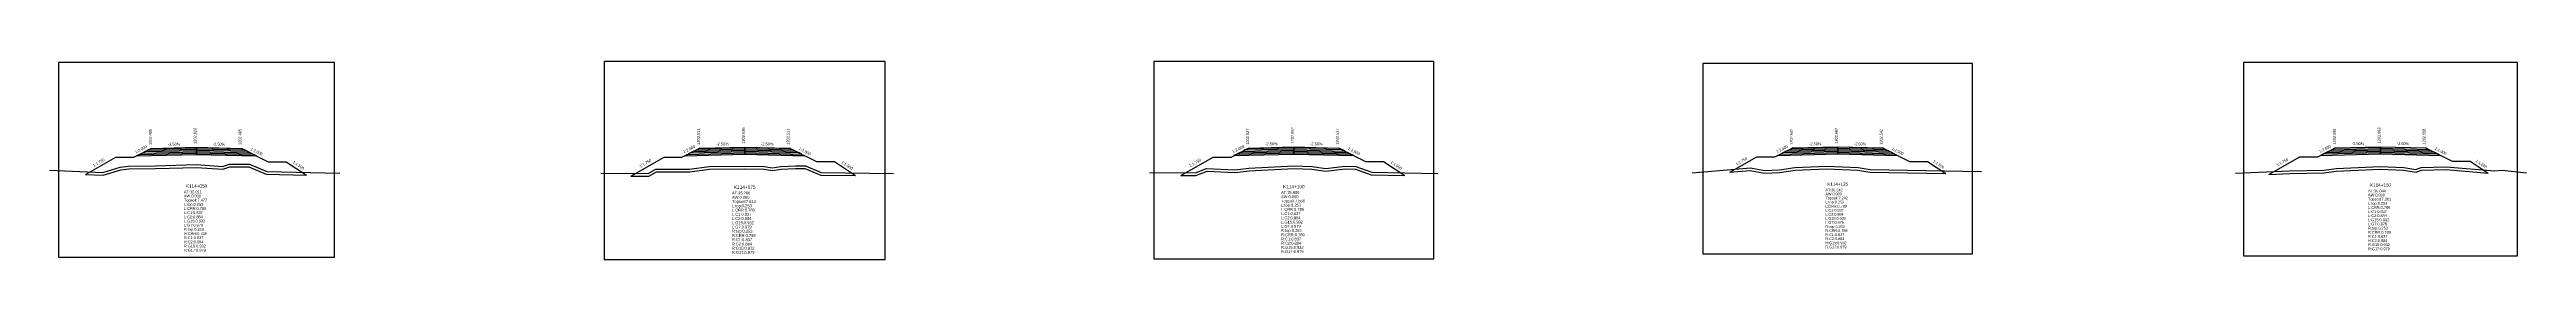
# Model space of a CAD drawing. Extents: x -7 to 78429, y 1189 to 1262.
# Drawn here: x 67426.1 to 67702.1, y 1190.1 to 1212.2 of the extents above; entities that cross this region are included whole.
import ezdxf
from ezdxf.enums import TextEntityAlignment as Align

# ---------------------------------------------------------------- set-up
doc = ezdxf.new("R2010")
doc.units = 0

msp = doc.modelspace()

# ---------------------------------------------------------------- linework, layer by layer
at = {"layer": 'A4_BORDER', "color": 7}
for points in [[(67427.055, 1190.33), (67457.819, 1190.33), (67457.819, 1212.082), (67427.055, 1212.082), (67427.055, 1190.33)], [(67487.886, 1190.065), (67519.194, 1190.065), (67519.194, 1212.202), (67487.886, 1212.202), (67487.886, 1190.065)], [(67549.139, 1190.155), (67580.335, 1190.155), (67580.335, 1212.213), (67549.139, 1212.213), (67549.139, 1190.155)], [(67610.317, 1190.718), (67640.388, 1190.718), (67640.388, 1211.98), (67610.317, 1211.98), (67610.317, 1190.718)], [(67670.586, 1190.491), (67701.125, 1190.491), (67701.125, 1212.084), (67670.586, 1212.084), (67670.586, 1190.491)]]:
    msp.add_lwpolyline(points, dxfattribs=at)
at = {"layer": 'CLEAR_GROUND', "color": 8}
for points in [[(67430.073, 1199.573), (67432.046, 1199.484), (67434, 1200.107), (67434.885, 1200.212), (67437.877, 1200.227), (67442.42, 1200.374), (67445.37, 1200.18), (67446.165, 1200.419), (67448.267, 1200.415), (67450.199, 1199.605), (67454.684, 1199.497)], [(67490.837, 1199.394), (67492.853, 1199.375), (67493.699, 1199.881), (67497.419, 1199.874), (67499.613, 1200.152), (67503.496, 1200.221), (67505.706, 1200.153), (67506.603, 1200.006), (67507.614, 1200.181), (67509.188, 1200.261), (67510.233, 1200.238), (67512.003, 1199.509), (67515.883, 1199.449)], [(67552.144, 1199.474), (67553.827, 1199.465), (67555.071, 1199.952), (67558.173, 1199.796), (67559.76, 1199.997), (67564.75, 1200.231), (67566.742, 1200.154), (67568.303, 1199.959), (67570.452, 1200.216), (67571.6, 1200.187), (67573.37, 1199.53), (67577.101, 1199.451)], [(67613.341, 1199.821), (67615.604, 1200.013), (67617.193, 1199.71), (67618.88, 1199.798), (67620.603, 1200.044), (67624.151, 1200.213), (67627.598, 1200.063), (67628.95, 1199.84), (67637.398, 1199.678)], [(67673.412, 1199.591), (67675.737, 1199.695), (67679.562, 1199.758), (67680.924, 1199.937), (67685.832, 1200.169), (67688.416, 1200.052), (67689.829, 1199.827), (67690.43, 1200.071), (67693.178, 1200.142), (67697.844, 1199.732)]]:
    msp.add_lwpolyline(points, dxfattribs=at)
at = {"layer": 'DESIGN_ROAD_TRIMMED', "color": 1}
for points in [[(67430.073, 1199.573), (67433.437, 1201.495), (67435.437, 1201.495), (67437.437, 1202.495), (67437.437, 1202.495), (67437.332, 1202.442), (67437.332, 1202.442), (67437.016, 1202.284), (67437.016, 1202.284), (67436.7, 1202.127), (67436.7, 1202.127), (67436.384, 1201.969), (67436.384, 1201.969), (67436.069, 1201.811), (67436.069, 1201.811), (67435.753, 1201.653), (67442.437, 1201.82), (67442.437, 1201.97), (67442.437, 1201.97), (67442.437, 1202.12), (67442.437, 1202.12), (67442.437, 1202.27), (67442.437, 1202.27), (67442.437, 1202.42), (67442.437, 1202.42), (67442.437, 1202.57), (67442.437, 1202.57), (67442.437, 1202.62), (67442.437, 1202.62), (67442.437, 1202.62), (67442.437, 1202.62), (67442.437, 1202.62), (67442.437, 1202.57), (67442.437, 1202.57), (67442.437, 1202.42), (67442.437, 1202.42), (67442.437, 1202.27), (67442.437, 1202.27), (67442.437, 1202.12), (67442.437, 1202.12), (67442.437, 1201.97), (67442.437, 1201.97), (67442.437, 1201.82), (67449.121, 1201.653), (67448.805, 1201.811), (67448.805, 1201.811), (67448.49, 1201.969), (67448.49, 1201.969), (67448.174, 1202.127), (67448.174, 1202.127), (67447.858, 1202.284), (67447.858, 1202.284), (67447.542, 1202.442), (67447.542, 1202.442), (67447.437, 1202.495), (67447.437, 1202.495), (67450.437, 1200.995), (67452.437, 1200.995), (67454.684, 1199.497)], [(67490.837, 1199.394), (67494.54, 1201.511), (67496.54, 1201.511), (67498.54, 1202.511), (67498.54, 1202.511), (67498.435, 1202.458), (67498.435, 1202.458), (67498.119, 1202.3), (67498.119, 1202.3), (67497.804, 1202.143), (67497.804, 1202.143), (67497.488, 1201.985), (67497.488, 1201.985), (67497.172, 1201.827), (67497.172, 1201.827), (67496.856, 1201.669), (67503.54, 1201.836), (67503.54, 1201.986), (67503.54, 1201.986), (67503.54, 1202.136), (67503.54, 1202.136), (67503.54, 1202.286), (67503.54, 1202.286), (67503.54, 1202.436), (67503.54, 1202.436), (67503.54, 1202.586), (67503.54, 1202.586), (67503.54, 1202.636), (67503.54, 1202.636), (67503.54, 1202.636), (67503.54, 1202.636), (67503.54, 1202.636), (67503.54, 1202.586), (67503.54, 1202.586), (67503.54, 1202.436), (67503.54, 1202.436), (67503.54, 1202.286), (67503.54, 1202.286), (67503.54, 1202.136), (67503.54, 1202.136), (67503.54, 1201.986), (67503.54, 1201.986), (67503.54, 1201.836), (67510.225, 1201.669), (67509.909, 1201.827), (67509.909, 1201.827), (67509.593, 1201.985), (67509.593, 1201.985), (67509.277, 1202.143), (67509.277, 1202.143), (67508.961, 1202.3), (67508.961, 1202.3), (67508.646, 1202.458), (67508.646, 1202.458), (67508.54, 1202.511), (67508.54, 1202.511), (67511.54, 1201.011), (67513.54, 1201.011), (67515.883, 1199.449)], [(67552.144, 1199.474), (67555.737, 1201.527), (67557.737, 1201.527), (67559.737, 1202.527), (67559.737, 1202.527), (67559.632, 1202.474), (67559.632, 1202.474), (67559.316, 1202.316), (67559.316, 1202.316), (67559, 1202.159), (67559, 1202.159), (67558.684, 1202.001), (67558.684, 1202.001), (67558.369, 1201.843), (67558.369, 1201.843), (67558.053, 1201.685), (67564.737, 1201.852), (67564.737, 1202.002), (67564.737, 1202.002), (67564.737, 1202.152), (67564.737, 1202.152), (67564.737, 1202.302), (67564.737, 1202.302), (67564.737, 1202.452), (67564.737, 1202.452), (67564.737, 1202.602), (67564.737, 1202.602), (67564.737, 1202.652), (67564.737, 1202.652), (67564.737, 1202.652), (67564.737, 1202.652), (67564.737, 1202.652), (67564.737, 1202.602), (67564.737, 1202.602), (67564.737, 1202.452), (67564.737, 1202.452), (67564.737, 1202.302), (67564.737, 1202.302), (67564.737, 1202.152), (67564.737, 1202.152), (67564.737, 1202.002), (67564.737, 1202.002), (67564.737, 1201.852), (67571.421, 1201.685), (67571.106, 1201.843), (67571.106, 1201.843), (67570.79, 1202.001), (67570.79, 1202.001), (67570.474, 1202.159), (67570.474, 1202.159), (67570.158, 1202.316), (67570.158, 1202.316), (67569.842, 1202.474), (67569.842, 1202.474), (67569.737, 1202.527), (67569.737, 1202.527), (67572.737, 1201.027), (67574.737, 1201.027), (67577.101, 1199.451)], [(67613.341, 1199.821), (67616.353, 1201.542), (67618.353, 1201.542), (67620.353, 1202.542), (67620.353, 1202.542), (67620.247, 1202.489), (67620.247, 1202.489), (67619.931, 1202.331), (67619.931, 1202.331), (67619.616, 1202.174), (67619.616, 1202.174), (67619.3, 1202.016), (67619.3, 1202.016), (67618.984, 1201.858), (67618.984, 1201.858), (67618.668, 1201.7), (67625.353, 1201.867), (67625.353, 1202.017), (67625.353, 1202.017), (67625.353, 1202.167), (67625.353, 1202.167), (67625.353, 1202.317), (67625.353, 1202.317), (67625.353, 1202.467), (67625.353, 1202.467), (67625.353, 1202.617), (67625.353, 1202.617), (67625.353, 1202.667), (67625.353, 1202.667), (67625.353, 1202.667), (67625.353, 1202.667), (67625.353, 1202.667), (67625.353, 1202.617), (67625.353, 1202.617), (67625.353, 1202.467), (67625.353, 1202.467), (67625.353, 1202.317), (67625.353, 1202.317), (67625.353, 1202.167), (67625.353, 1202.167), (67625.353, 1202.017), (67625.353, 1202.017), (67625.353, 1201.867), (67632.037, 1201.7), (67631.721, 1201.858), (67631.721, 1201.858), (67631.405, 1202.016), (67631.405, 1202.016), (67631.089, 1202.174), (67631.089, 1202.174), (67630.774, 1202.331), (67630.774, 1202.331), (67630.458, 1202.489), (67630.458, 1202.489), (67630.353, 1202.542), (67630.353, 1202.542), (67633.353, 1201.042), (67635.353, 1201.042), (67637.398, 1199.678)], [(67673.412, 1199.591), (67676.855, 1201.558), (67678.855, 1201.558), (67680.855, 1202.558), (67680.855, 1202.558), (67680.75, 1202.505), (67680.75, 1202.505), (67680.434, 1202.347), (67680.434, 1202.347), (67680.118, 1202.19), (67680.118, 1202.19), (67679.802, 1202.032), (67679.802, 1202.032), (67679.487, 1201.874), (67679.487, 1201.874), (67679.171, 1201.716), (67685.855, 1201.883), (67685.855, 1202.033), (67685.855, 1202.033), (67685.855, 1202.183), (67685.855, 1202.183), (67685.855, 1202.333), (67685.855, 1202.333), (67685.855, 1202.483), (67685.855, 1202.483), (67685.855, 1202.633), (67685.855, 1202.633), (67685.855, 1202.683), (67685.855, 1202.683), (67685.855, 1202.683), (67685.855, 1202.683), (67685.855, 1202.683), (67685.855, 1202.633), (67685.855, 1202.633), (67685.855, 1202.483), (67685.855, 1202.483), (67685.855, 1202.333), (67685.855, 1202.333), (67685.855, 1202.183), (67685.855, 1202.183), (67685.855, 1202.033), (67685.855, 1202.033), (67685.855, 1201.883), (67692.539, 1201.716), (67692.224, 1201.874), (67692.224, 1201.874), (67691.908, 1202.032), (67691.908, 1202.032), (67691.592, 1202.19), (67691.592, 1202.19), (67691.276, 1202.347), (67691.276, 1202.347), (67690.96, 1202.505), (67690.96, 1202.505), (67690.855, 1202.558), (67690.855, 1202.558), (67693.855, 1201.058), (67695.855, 1201.058), (67697.844, 1199.732)]]:
    msp.add_lwpolyline(points, dxfattribs=at)
at = {"layer": 'FINISHED_ROAD', "color": 2}
for points in [[(67433.437, 1201.495), (67435.437, 1201.495), (67437.437, 1202.495), (67437.437, 1202.495), (67442.437, 1202.62), (67447.437, 1202.495), (67447.437, 1202.495), (67450.437, 1200.995), (67452.437, 1200.995)], [(67494.54, 1201.511), (67496.54, 1201.511), (67498.54, 1202.511), (67498.54, 1202.511), (67503.54, 1202.636), (67508.54, 1202.511), (67508.54, 1202.511), (67511.54, 1201.011), (67513.54, 1201.011)], [(67555.737, 1201.527), (67557.737, 1201.527), (67559.737, 1202.527), (67559.737, 1202.527), (67564.737, 1202.652), (67569.737, 1202.527), (67569.737, 1202.527), (67572.737, 1201.027), (67574.737, 1201.027)], [(67616.353, 1201.542), (67618.353, 1201.542), (67620.353, 1202.542), (67620.353, 1202.542), (67625.353, 1202.667), (67630.353, 1202.542), (67630.353, 1202.542), (67633.353, 1201.042), (67635.353, 1201.042)], [(67676.855, 1201.558), (67678.855, 1201.558), (67680.855, 1202.558), (67680.855, 1202.558), (67685.855, 1202.683), (67690.855, 1202.558), (67690.855, 1202.558), (67693.855, 1201.058), (67695.855, 1201.058)]]:
    msp.add_lwpolyline(points, dxfattribs=at)
at = {"layer": 'LAYER_0', "color": 4}
for points in [[(67437.437, 1202.495), (67437.332, 1202.442), (67442.437, 1202.57), (67442.437, 1202.62)], [(67498.54, 1202.511), (67498.435, 1202.458), (67503.54, 1202.586), (67503.54, 1202.636)], [(67559.737, 1202.527), (67559.632, 1202.474), (67564.737, 1202.602), (67564.737, 1202.652)], [(67620.353, 1202.542), (67620.247, 1202.489), (67625.353, 1202.617), (67625.353, 1202.667)], [(67680.855, 1202.558), (67680.75, 1202.505), (67685.855, 1202.633), (67685.855, 1202.683)]]:
    msp.add_lwpolyline(points, dxfattribs=at)
at = {"layer": 'LAYER_1', "color": 4}
for points in [[(67437.332, 1202.442), (67437.016, 1202.284), (67442.437, 1202.42), (67442.437, 1202.57)], [(67498.435, 1202.458), (67498.119, 1202.3), (67503.54, 1202.436), (67503.54, 1202.586)], [(67559.632, 1202.474), (67559.316, 1202.316), (67564.737, 1202.452), (67564.737, 1202.602)], [(67620.247, 1202.489), (67619.931, 1202.331), (67625.353, 1202.467), (67625.353, 1202.617)], [(67680.75, 1202.505), (67680.434, 1202.347), (67685.855, 1202.483), (67685.855, 1202.633)]]:
    msp.add_lwpolyline(points, dxfattribs=at)
at = {"layer": 'LAYER_10', "color": 6}
for points in [[(67448.49, 1201.969), (67448.805, 1201.811), (67442.437, 1201.97), (67442.437, 1202.12)], [(67509.593, 1201.985), (67509.909, 1201.827), (67503.54, 1201.986), (67503.54, 1202.136)], [(67570.79, 1202.001), (67571.106, 1201.843), (67564.737, 1202.002), (67564.737, 1202.152)], [(67631.405, 1202.016), (67631.721, 1201.858), (67625.353, 1202.017), (67625.353, 1202.167)], [(67691.908, 1202.032), (67692.224, 1201.874), (67685.855, 1202.033), (67685.855, 1202.183)]]:
    msp.add_lwpolyline(points, dxfattribs=at)
at = {"layer": 'LAYER_11', "color": 6}
for points in [[(67448.805, 1201.811), (67449.121, 1201.653), (67442.437, 1201.82), (67442.437, 1201.97)], [(67509.909, 1201.827), (67510.225, 1201.669), (67503.54, 1201.836), (67503.54, 1201.986)], [(67571.106, 1201.843), (67571.421, 1201.685), (67564.737, 1201.852), (67564.737, 1202.002)], [(67631.721, 1201.858), (67632.037, 1201.7), (67625.353, 1201.867), (67625.353, 1202.017)], [(67692.224, 1201.874), (67692.539, 1201.716), (67685.855, 1201.883), (67685.855, 1202.033)]]:
    msp.add_lwpolyline(points, dxfattribs=at)
at = {"layer": 'LAYER_2', "color": 4}
for points in [[(67437.016, 1202.284), (67436.7, 1202.127), (67442.437, 1202.27), (67442.437, 1202.42)], [(67498.119, 1202.3), (67497.804, 1202.143), (67503.54, 1202.286), (67503.54, 1202.436)], [(67559.316, 1202.316), (67559, 1202.159), (67564.737, 1202.302), (67564.737, 1202.452)], [(67619.931, 1202.331), (67619.616, 1202.174), (67625.353, 1202.317), (67625.353, 1202.467)], [(67680.434, 1202.347), (67680.118, 1202.19), (67685.855, 1202.333), (67685.855, 1202.483)]]:
    msp.add_lwpolyline(points, dxfattribs=at)
at = {"layer": 'LAYER_3', "color": 4}
for points in [[(67436.7, 1202.127), (67436.384, 1201.969), (67442.437, 1202.12), (67442.437, 1202.27)], [(67497.804, 1202.143), (67497.488, 1201.985), (67503.54, 1202.136), (67503.54, 1202.286)], [(67559, 1202.159), (67558.684, 1202.001), (67564.737, 1202.152), (67564.737, 1202.302)], [(67619.616, 1202.174), (67619.3, 1202.016), (67625.353, 1202.167), (67625.353, 1202.317)], [(67680.118, 1202.19), (67679.802, 1202.032), (67685.855, 1202.183), (67685.855, 1202.333)]]:
    msp.add_lwpolyline(points, dxfattribs=at)
at = {"layer": 'LAYER_4', "color": 4}
for points in [[(67436.384, 1201.969), (67436.069, 1201.811), (67442.437, 1201.97), (67442.437, 1202.12)], [(67497.488, 1201.985), (67497.172, 1201.827), (67503.54, 1201.986), (67503.54, 1202.136)], [(67558.684, 1202.001), (67558.369, 1201.843), (67564.737, 1202.002), (67564.737, 1202.152)], [(67619.3, 1202.016), (67618.984, 1201.858), (67625.353, 1202.017), (67625.353, 1202.167)], [(67679.802, 1202.032), (67679.487, 1201.874), (67685.855, 1202.033), (67685.855, 1202.183)]]:
    msp.add_lwpolyline(points, dxfattribs=at)
at = {"layer": 'LAYER_5', "color": 4}
for points in [[(67436.069, 1201.811), (67435.753, 1201.653), (67442.437, 1201.82), (67442.437, 1201.97)], [(67497.172, 1201.827), (67496.856, 1201.669), (67503.54, 1201.836), (67503.54, 1201.986)], [(67558.369, 1201.843), (67558.053, 1201.685), (67564.737, 1201.852), (67564.737, 1202.002)], [(67618.984, 1201.858), (67618.668, 1201.7), (67625.353, 1201.867), (67625.353, 1202.017)], [(67679.487, 1201.874), (67679.171, 1201.716), (67685.855, 1201.883), (67685.855, 1202.033)]]:
    msp.add_lwpolyline(points, dxfattribs=at)
at = {"layer": 'LAYER_6', "color": 6}
for points in [[(67447.437, 1202.495), (67447.542, 1202.442), (67442.437, 1202.57), (67442.437, 1202.62)], [(67508.54, 1202.511), (67508.646, 1202.458), (67503.54, 1202.586), (67503.54, 1202.636)], [(67569.737, 1202.527), (67569.842, 1202.474), (67564.737, 1202.602), (67564.737, 1202.652)], [(67630.353, 1202.542), (67630.458, 1202.489), (67625.353, 1202.617), (67625.353, 1202.667)], [(67690.855, 1202.558), (67690.96, 1202.505), (67685.855, 1202.633), (67685.855, 1202.683)]]:
    msp.add_lwpolyline(points, dxfattribs=at)
at = {"layer": 'LAYER_7', "color": 6}
for points in [[(67447.542, 1202.442), (67447.858, 1202.284), (67442.437, 1202.42), (67442.437, 1202.57)], [(67508.646, 1202.458), (67508.961, 1202.3), (67503.54, 1202.436), (67503.54, 1202.586)], [(67569.842, 1202.474), (67570.158, 1202.316), (67564.737, 1202.452), (67564.737, 1202.602)], [(67630.458, 1202.489), (67630.774, 1202.331), (67625.353, 1202.467), (67625.353, 1202.617)], [(67690.96, 1202.505), (67691.276, 1202.347), (67685.855, 1202.483), (67685.855, 1202.633)]]:
    msp.add_lwpolyline(points, dxfattribs=at)
at = {"layer": 'LAYER_8', "color": 6}
for points in [[(67447.858, 1202.284), (67448.174, 1202.127), (67442.437, 1202.27), (67442.437, 1202.42)], [(67508.961, 1202.3), (67509.277, 1202.143), (67503.54, 1202.286), (67503.54, 1202.436)], [(67570.158, 1202.316), (67570.474, 1202.159), (67564.737, 1202.302), (67564.737, 1202.452)], [(67630.774, 1202.331), (67631.089, 1202.174), (67625.353, 1202.317), (67625.353, 1202.467)], [(67691.276, 1202.347), (67691.592, 1202.19), (67685.855, 1202.333), (67685.855, 1202.483)]]:
    msp.add_lwpolyline(points, dxfattribs=at)
at = {"layer": 'LAYER_9', "color": 6}
for points in [[(67448.174, 1202.127), (67448.49, 1201.969), (67442.437, 1202.12), (67442.437, 1202.27)], [(67509.277, 1202.143), (67509.593, 1201.985), (67503.54, 1202.136), (67503.54, 1202.286)], [(67570.474, 1202.159), (67570.79, 1202.001), (67564.737, 1202.152), (67564.737, 1202.302)], [(67631.089, 1202.174), (67631.405, 1202.016), (67625.353, 1202.167), (67625.353, 1202.317)], [(67691.592, 1202.19), (67691.908, 1202.032), (67685.855, 1202.183), (67685.855, 1202.333)]]:
    msp.add_lwpolyline(points, dxfattribs=at)
at = {"layer": 'NATURAL_GROUND', "color": 3}
for points in [[(67426.055, 1200.055), (67432.006, 1199.786), (67433.936, 1200.401), (67434.866, 1200.512), (67437.871, 1200.527), (67442.425, 1200.675), (67445.336, 1200.483), (67446.121, 1200.719), (67448.328, 1200.715), (67450.263, 1199.903), (67458.426, 1199.707)], [(67487.49, 1199.727), (67492.771, 1199.676), (67493.616, 1200.181), (67497.4, 1200.174), (67499.591, 1200.452), (67503.498, 1200.521), (67505.735, 1200.452), (67506.601, 1200.31), (67507.58, 1200.48), (67509.183, 1200.561), (67510.295, 1200.536), (67512.064, 1199.808), (67520.104, 1199.685)], [(67548.667, 1199.792), (67553.771, 1199.766), (67555.022, 1200.255), (67558.161, 1200.097), (67559.734, 1200.296), (67564.749, 1200.532), (67566.766, 1200.453), (67568.304, 1200.261), (67570.438, 1200.516), (67571.657, 1200.485), (67573.427, 1199.829), (67580.771, 1199.673)], [(67609.121, 1199.764), (67615.62, 1200.315), (67617.214, 1200.012), (67618.851, 1200.097), (67620.575, 1200.343), (67624.151, 1200.513), (67627.63, 1200.362), (67628.978, 1200.139), (67641.372, 1199.903)], [(67669.692, 1199.724), (67675.728, 1199.995), (67679.54, 1200.058), (67680.897, 1200.236), (67685.832, 1200.47), (67688.446, 1200.351), (67689.793, 1200.136), (67690.368, 1200.37), (67693.187, 1200.442), (67698.549, 1199.972), (67699.42, 1200.046), (67702.121, 1199.756)]]:
    msp.add_lwpolyline(points, dxfattribs=at)
at = {"layer": 'STRUCTURE_LEFT', "color": 4}
for points in [[(67437.437, 1202.495), (67437.332, 1202.442), (67437.332, 1202.442), (67437.016, 1202.284), (67437.016, 1202.284), (67436.7, 1202.127), (67436.7, 1202.127), (67436.384, 1201.969), (67436.384, 1201.969), (67436.069, 1201.811), (67436.069, 1201.811), (67435.753, 1201.653), (67442.437, 1201.82), (67442.437, 1201.97), (67442.437, 1201.97), (67442.437, 1202.12), (67442.437, 1202.12), (67442.437, 1202.27), (67442.437, 1202.27), (67442.437, 1202.42), (67442.437, 1202.42), (67442.437, 1202.57), (67442.437, 1202.57), (67442.437, 1202.62), (67442.437, 1202.62)], [(67498.54, 1202.511), (67498.435, 1202.458), (67498.435, 1202.458), (67498.119, 1202.3), (67498.119, 1202.3), (67497.804, 1202.143), (67497.804, 1202.143), (67497.488, 1201.985), (67497.488, 1201.985), (67497.172, 1201.827), (67497.172, 1201.827), (67496.856, 1201.669), (67503.54, 1201.836), (67503.54, 1201.986), (67503.54, 1201.986), (67503.54, 1202.136), (67503.54, 1202.136), (67503.54, 1202.286), (67503.54, 1202.286), (67503.54, 1202.436), (67503.54, 1202.436), (67503.54, 1202.586), (67503.54, 1202.586), (67503.54, 1202.636), (67503.54, 1202.636)], [(67559.737, 1202.527), (67559.632, 1202.474), (67559.632, 1202.474), (67559.316, 1202.316), (67559.316, 1202.316), (67559, 1202.159), (67559, 1202.159), (67558.684, 1202.001), (67558.684, 1202.001), (67558.369, 1201.843), (67558.369, 1201.843), (67558.053, 1201.685), (67564.737, 1201.852), (67564.737, 1202.002), (67564.737, 1202.002), (67564.737, 1202.152), (67564.737, 1202.152), (67564.737, 1202.302), (67564.737, 1202.302), (67564.737, 1202.452), (67564.737, 1202.452), (67564.737, 1202.602), (67564.737, 1202.602), (67564.737, 1202.652), (67564.737, 1202.652)], [(67620.353, 1202.542), (67620.247, 1202.489), (67620.247, 1202.489), (67619.931, 1202.331), (67619.931, 1202.331), (67619.616, 1202.174), (67619.616, 1202.174), (67619.3, 1202.016), (67619.3, 1202.016), (67618.984, 1201.858), (67618.984, 1201.858), (67618.668, 1201.7), (67625.353, 1201.867), (67625.353, 1202.017), (67625.353, 1202.017), (67625.353, 1202.167), (67625.353, 1202.167), (67625.353, 1202.317), (67625.353, 1202.317), (67625.353, 1202.467), (67625.353, 1202.467), (67625.353, 1202.617), (67625.353, 1202.617), (67625.353, 1202.667), (67625.353, 1202.667)], [(67680.855, 1202.558), (67680.75, 1202.505), (67680.75, 1202.505), (67680.434, 1202.347), (67680.434, 1202.347), (67680.118, 1202.19), (67680.118, 1202.19), (67679.802, 1202.032), (67679.802, 1202.032), (67679.487, 1201.874), (67679.487, 1201.874), (67679.171, 1201.716), (67685.855, 1201.883), (67685.855, 1202.033), (67685.855, 1202.033), (67685.855, 1202.183), (67685.855, 1202.183), (67685.855, 1202.333), (67685.855, 1202.333), (67685.855, 1202.483), (67685.855, 1202.483), (67685.855, 1202.633), (67685.855, 1202.633), (67685.855, 1202.683), (67685.855, 1202.683)]]:
    msp.add_lwpolyline(points, dxfattribs=at)
at = {"layer": 'STRUCTURE_RIGHT', "color": 6}
for points in [[(67442.437, 1202.62), (67442.437, 1202.62), (67442.437, 1202.57), (67442.437, 1202.57), (67442.437, 1202.42), (67442.437, 1202.42), (67442.437, 1202.27), (67442.437, 1202.27), (67442.437, 1202.12), (67442.437, 1202.12), (67442.437, 1201.97), (67442.437, 1201.97), (67442.437, 1201.82), (67449.121, 1201.653), (67448.805, 1201.811), (67448.805, 1201.811), (67448.49, 1201.969), (67448.49, 1201.969), (67448.174, 1202.127), (67448.174, 1202.127), (67447.858, 1202.284), (67447.858, 1202.284), (67447.542, 1202.442), (67447.542, 1202.442), (67447.437, 1202.495)], [(67503.54, 1202.636), (67503.54, 1202.636), (67503.54, 1202.586), (67503.54, 1202.586), (67503.54, 1202.436), (67503.54, 1202.436), (67503.54, 1202.286), (67503.54, 1202.286), (67503.54, 1202.136), (67503.54, 1202.136), (67503.54, 1201.986), (67503.54, 1201.986), (67503.54, 1201.836), (67510.225, 1201.669), (67509.909, 1201.827), (67509.909, 1201.827), (67509.593, 1201.985), (67509.593, 1201.985), (67509.277, 1202.143), (67509.277, 1202.143), (67508.961, 1202.3), (67508.961, 1202.3), (67508.646, 1202.458), (67508.646, 1202.458), (67508.54, 1202.511)], [(67564.737, 1202.652), (67564.737, 1202.652), (67564.737, 1202.602), (67564.737, 1202.602), (67564.737, 1202.452), (67564.737, 1202.452), (67564.737, 1202.302), (67564.737, 1202.302), (67564.737, 1202.152), (67564.737, 1202.152), (67564.737, 1202.002), (67564.737, 1202.002), (67564.737, 1201.852), (67571.421, 1201.685), (67571.106, 1201.843), (67571.106, 1201.843), (67570.79, 1202.001), (67570.79, 1202.001), (67570.474, 1202.159), (67570.474, 1202.159), (67570.158, 1202.316), (67570.158, 1202.316), (67569.842, 1202.474), (67569.842, 1202.474), (67569.737, 1202.527)], [(67625.353, 1202.667), (67625.353, 1202.667), (67625.353, 1202.617), (67625.353, 1202.617), (67625.353, 1202.467), (67625.353, 1202.467), (67625.353, 1202.317), (67625.353, 1202.317), (67625.353, 1202.167), (67625.353, 1202.167), (67625.353, 1202.017), (67625.353, 1202.017), (67625.353, 1201.867), (67632.037, 1201.7), (67631.721, 1201.858), (67631.721, 1201.858), (67631.405, 1202.016), (67631.405, 1202.016), (67631.089, 1202.174), (67631.089, 1202.174), (67630.774, 1202.331), (67630.774, 1202.331), (67630.458, 1202.489), (67630.458, 1202.489), (67630.353, 1202.542)], [(67685.855, 1202.683), (67685.855, 1202.683), (67685.855, 1202.633), (67685.855, 1202.633), (67685.855, 1202.483), (67685.855, 1202.483), (67685.855, 1202.333), (67685.855, 1202.333), (67685.855, 1202.183), (67685.855, 1202.183), (67685.855, 1202.033), (67685.855, 1202.033), (67685.855, 1201.883), (67692.539, 1201.716), (67692.224, 1201.874), (67692.224, 1201.874), (67691.908, 1202.032), (67691.908, 1202.032), (67691.592, 1202.19), (67691.592, 1202.19), (67691.276, 1202.347), (67691.276, 1202.347), (67690.96, 1202.505), (67690.96, 1202.505), (67690.855, 1202.558)]]:
    msp.add_lwpolyline(points, dxfattribs=at)

# ---------------------------------------------------------------- texts
at = {"layer": 'INFO_TEXT'}
for s, height, p in [('AT:32.011', 0.31, (67441.039, 1197.477)), ('AW:0.000', 0.31, (67441.039, 1197.011)), ('Topsoil:7.477', 0.31, (67441.039, 1196.545)), ('L:top:0.253', 0.31, (67441.039, 1196.079)), ('L:CRR:0.789', 0.31, (67441.039, 1195.613)), ('L:C1:0.837', 0.31, (67441.039, 1195.147)), ('AT:35.266', 0.32, (67502.117, 1197.339)), ('AW:0.000', 0.32, (67502.117, 1196.865)), ('Topsoil:7.614', 0.32, (67502.117, 1196.39)), ('L:top:0.253', 0.32, (67502.117, 1195.916)), ('L:CRR:0.789', 0.32, (67502.117, 1195.441)), ('AT:35.906', 0.32, (67563.319, 1197.403)), ('AW:0.000', 0.32, (67563.319, 1196.93)), ('Topsoil:7.566', 0.32, (67563.319, 1196.457)), ('L:top:0.253', 0.32, (67563.319, 1195.985)), ('L:CRR:0.789', 0.32, (67563.319, 1195.512)), ('AT:36.242', 0.3, (67623.986, 1197.704)), ('AW:0.000', 0.3, (67623.986, 1197.248)), ('Topsoil:7.242', 0.3, (67623.986, 1196.793)), ('L:top:0.253', 0.3, (67623.986, 1196.337)), ('L:CRR:0.789', 0.3, (67623.986, 1195.882)), ('L:C1:0.837', 0.3, (67623.986, 1195.426)), ('AT:36.044', 0.31, (67684.467, 1197.585)), ('AW:0.000', 0.31, (67684.467, 1197.123)), ('Topsoil:7.361', 0.31, (67684.467, 1196.66)), ('L:top:0.253', 0.31, (67684.467, 1196.197)), ('L:CRR:0.789', 0.31, (67684.467, 1195.735)), ('L:C1:0.837', 0.31, (67684.467, 1195.272)), ('L:C2:0.884', 0.31, (67441.039, 1194.681)), ('L:G15:0.932', 0.31, (67441.039, 1194.215)), ('L:G7:0.979', 0.31, (67441.039, 1193.748)), ('R:top:0.253', 0.31, (67441.039, 1193.282)), ('R:CRR:0.789', 0.31, (67441.039, 1192.816)), ('R:C1:0.837', 0.31, (67441.039, 1192.35)), ('L:C1:0.837', 0.32, (67502.117, 1194.967)), ('L:C2:0.884', 0.32, (67502.117, 1194.493)), ('L:G15:0.932', 0.32, (67502.117, 1194.018)), ('L:G7:0.979', 0.32, (67502.117, 1193.544)), ('R:top:0.253', 0.32, (67502.117, 1193.07)), ('R:CRR:0.789', 0.32, (67502.117, 1192.595)), ('L:C1:0.837', 0.32, (67563.319, 1195.039)), ('L:C2:0.884', 0.32, (67563.319, 1194.567)), ('L:G15:0.932', 0.32, (67563.319, 1194.094)), ('L:G7:0.979', 0.32, (67563.319, 1193.621)), ('R:top:0.253', 0.32, (67563.319, 1193.149)), ('R:CRR:0.789', 0.32, (67563.319, 1192.676)), ('L:C2:0.884', 0.3, (67623.986, 1194.97)), ('L:G15:0.932', 0.3, (67623.986, 1194.515)), ('L:G7:0.979', 0.3, (67623.986, 1194.059)), ('R:top:0.253', 0.3, (67623.986, 1193.603)), ('R:CRR:0.789', 0.3, (67623.986, 1193.148)), ('R:C1:0.837', 0.3, (67623.986, 1192.692)), ('L:C2:0.884', 0.31, (67684.467, 1194.809)), ('L:G15:0.932', 0.31, (67684.467, 1194.346)), ('L:G7:0.979', 0.31, (67684.467, 1193.884)), ('R:top:0.253', 0.31, (67684.467, 1193.421)), ('R:CRR:0.789', 0.31, (67684.467, 1192.958)), ('R:C1:0.837', 0.31, (67684.467, 1192.496)), ('R:C2:0.884', 0.31, (67441.039, 1191.884)), ('R:G15:0.932', 0.31, (67441.039, 1191.418)), ('R:G17:0.979', 0.31, (67441.039, 1190.952)), ('R:C1:0.837', 0.32, (67502.117, 1192.121)), ('R:C2:0.884', 0.32, (67502.117, 1191.647)), ('R:G15:0.932', 0.32, (67502.117, 1191.172)), ('R:G17:0.979', 0.32, (67502.117, 1190.698)), ('R:C1:0.837', 0.32, (67563.319, 1192.203)), ('R:C2:0.884', 0.32, (67563.319, 1191.731)), ('R:G15:0.932', 0.32, (67563.319, 1191.258)), ('R:G17:0.979', 0.32, (67563.319, 1190.785)), ('R:C2:0.884', 0.3, (67623.986, 1192.237)), ('R:G15:0.932', 0.3, (67623.986, 1191.781)), ('R:G17:0.979', 0.3, (67623.986, 1191.325)), ('R:C2:0.884', 0.31, (67684.467, 1192.033)), ('R:G15:0.932', 0.31, (67684.467, 1191.57)), ('R:G17:0.979', 0.31, (67684.467, 1191.107))]:
    msp.add_text(s, height=height, dxfattribs=at).set_placement(p)
at = {"layer": 'LEFT_TEXT_H'}
for s, height, p in [('1202.495', 0.311, (67437.437, 1202.868)), ('1202.511', 0.316, (67498.54, 1202.89)), ('1202.527', 0.315, (67559.737, 1202.905)), ('1202.542', 0.304, (67620.353, 1202.907)), ('1202.558', 0.308, (67680.855, 1202.928))]:
    msp.add_text(s, height=height, rotation=90, dxfattribs=at).set_placement(p)
at = {"layer": 'POINT_TEXT_H'}
for s, height, p in [('1202.620', 0.311, (67442.437, 1202.993)), ('1202.636', 0.316, (67503.54, 1203.015)), ('1202.652', 0.315, (67564.737, 1203.03)), ('1202.667', 0.304, (67625.353, 1203.032)), ('1202.683', 0.308, (67685.855, 1203.053))]:
    msp.add_text(s, height=height, rotation=90, dxfattribs=at).set_placement(p)
at = {"layer": 'RIGHT_TEXT_H'}
for s, height, p in [('1202.495', 0.311, (67447.437, 1202.868)), ('1202.511', 0.316, (67508.54, 1202.89)), ('1202.527', 0.315, (67569.737, 1202.905)), ('1202.542', 0.304, (67630.353, 1202.907)), ('1202.558', 0.308, (67690.855, 1202.928))]:
    msp.add_text(s, height=height, rotation=90, dxfattribs=at).set_placement(p)
at = {"layer": 'SLOPE_left'}
for s, height, rotation, p in [('1:1.750', 0.311, 29.745, (67431.663, 1200.696)), ('1:2.000', 0.311, 26.565, (67436.354, 1202.162)), ('1:1.750', 0.316, 29.745, (67492.594, 1200.617)), ('1:2.000', 0.316, 26.565, (67497.456, 1202.181)), ('1:1.750', 0.315, 29.745, (67553.847, 1200.665)), ('1:2.000', 0.315, 26.565, (67558.653, 1202.196)), ('1:1.750', 0.304, 29.745, (67614.756, 1200.84)), ('1:2.000', 0.304, 26.565, (67619.271, 1202.205)), ('1:1.750', 0.308, 29.745, (67675.042, 1200.735)), ('1:2.000', 0.308, 26.565, (67679.772, 1202.224))]:
    msp.add_text(s, height=height, rotation=rotation, dxfattribs=at).set_placement(p, align=Align.BOTTOM_CENTER)
at = {"layer": 'SLOPE_right'}
for s, height, rotation, p in [('1:2.000', 0.311, -26.565, (67449.02, 1201.912)), ('1:1.500', 0.311, -33.69, (67453.664, 1200.401)), ('1:2.000', 0.316, -26.565, (67510.125, 1201.931)), ('1:1.500', 0.316, -33.69, (67514.817, 1200.388)), ('1:2.000', 0.315, -26.565, (67571.322, 1201.946)), ('1:1.500', 0.315, -33.69, (67576.024, 1200.396)), ('1:2.000', 0.304, -26.565, (67631.934, 1201.955)), ('1:1.500', 0.304, -33.69, (67636.476, 1200.512)), ('1:2.000', 0.308, -26.565, (67692.438, 1201.974)), ('1:1.500', 0.308, -33.69, (67696.952, 1200.549))]:
    msp.add_text(s, height=height, rotation=rotation, dxfattribs=at).set_placement(p, align=Align.BOTTOM_CENTER)
at = {"layer": 'SLOPE_TEXT'}
for height, p in [(0.311, (67439.937, 1202.806)), (0.311, (67444.937, 1202.806)), (0.316, (67501.04, 1202.826)), (0.316, (67506.04, 1202.826)), (0.315, (67562.237, 1202.842)), (0.315, (67567.237, 1202.842)), (0.304, (67622.853, 1202.848)), (0.304, (67627.853, 1202.848)), (0.308, (67683.355, 1202.867)), (0.308, (67688.355, 1202.867))]:
    msp.add_text('-2.50%', height=height, dxfattribs=at).set_placement(p, align=Align.CENTER)
at = {"layer": 'STATION_TITLE'}
for s, height, p in [('K114+050', 0.373, (67442.437, 1198.099)), ('K114+075', 0.379, (67503.54, 1197.971)), ('K114+100', 0.378, (67564.737, 1198.033)), ('K114+125', 0.365, (67625.353, 1198.312)), ('K114+150', 0.37, (67685.855, 1198.202))]:
    msp.add_text(s, height=height, dxfattribs=at).set_placement(p, align=Align.CENTER)

doc.saveas('drawing.dxf')
